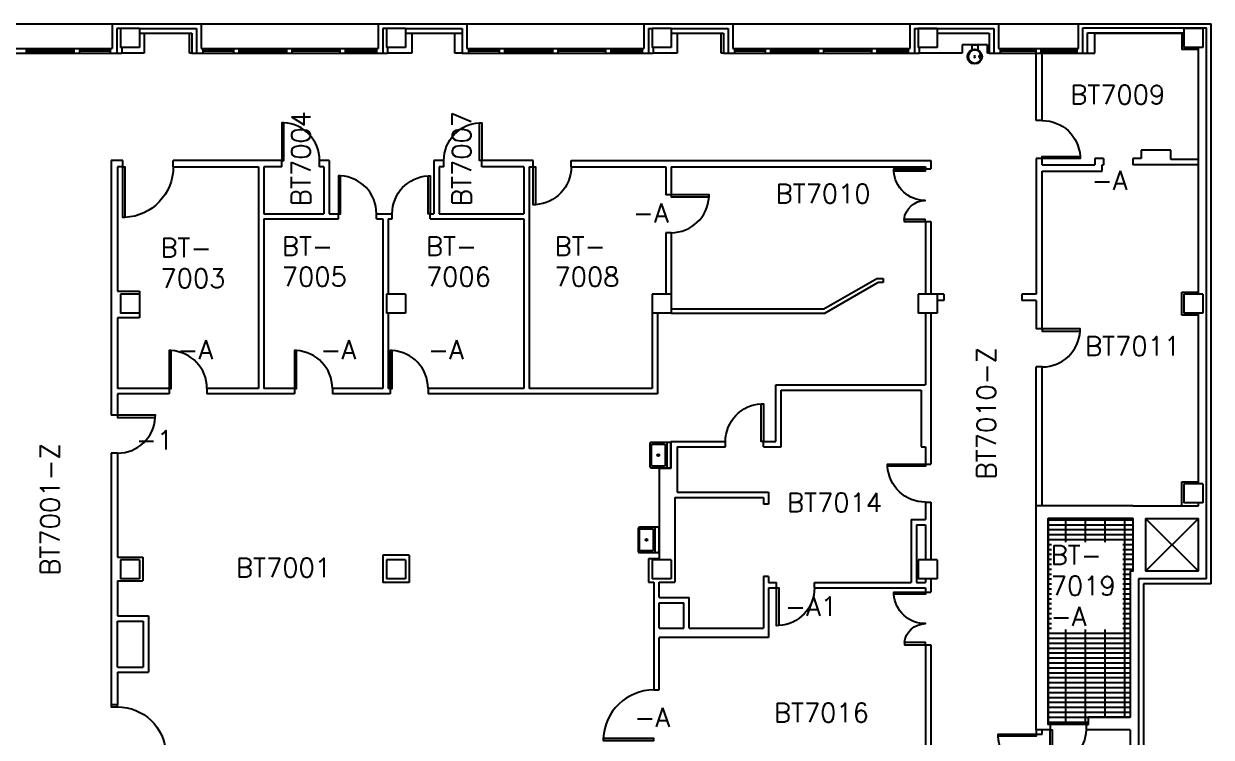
# Model space of a CAD drawing. Extents: x 3914 to 6119, y 18109 to 19582.
# Drawn here: x 4991 to 6119, y 18904 to 19582 of the extents above; entities that cross this region are included whole.
import ezdxf

# ---------------------------------------------------------------- set-up
doc = ezdxf.new("R2010")
doc.units = 0
doc.header["$MEASUREMENT"] = 0
doc.layers.get('0').update_dxf_attribs({"linetype": 'CONTINUOUS'})
for name, color, linetype in [('ARDOOR', 7, 'CONTINUOUS'), ('ARDOORNO', 4, 'CONTINUOUS'), ('ARROOMNO', 4, 'CONTINUOUS'), ('ARWALL', 7, 'CONTINUOUS'), ('COL', 14, 'CONTINUOUS'), ('EXWALL', 8, 'CONTINUOUS'), ('EXWINDOW', 8, 'CONTINUOUS'), ('MPFIXTURE', 3, 'CONTINUOUS')]:
    doc.layers.add(name, color=color, linetype=linetype)
doc.styles.add('ROMANS', font='romans.shx', dxfattribs={"height": 18})

# ---------------------------------------------------------------- blocks, each defined once
blk = doc.blocks.new('COL2')
for p, q in [((-0.5, -0.5), (-0.5, 0.5)), ((-0.5, 0.5), (0.5, 0.5)), ((0.5, -0.5), (0.5, 0.5)), ((-0.5, -0.5), (0.5, -0.5))]:
    blk.add_line(p, q)
blk = doc.blocks.new('A$C17D82B07')
at = {"layer": 'MPFIXTURE'}
for points in [[(0, 18.5), (0, 1.5, 0.414214), (1.5, 0), (22.5, 0, 0.414214), (24, 1.5), (24, 18.5, 0.414214), (22.5, 20), (1.5, 20, 0.414214)], [(22.5, 13.5), (22.5, 2.5, -0.414214), (21.5, 1.5), (2.5, 1.5, -0.414214), (1.5, 2.5), (1.5, 13.5, -0.414214), (2.5, 14.5), (21.5, 14.5, -0.414214)]]:
    blk.add_lwpolyline(points, format="xyb", close=True, dxfattribs=at)
blk.add_lwpolyline([(0, 16), (24, 16)], dxfattribs=at)
for radius in [1, 0.5]:
    blk.add_circle((12, 8), radius, dxfattribs=at)
blk = doc.blocks.new('DRNKFTN')
at = {"layer": 'MPFIXTURE', "linetype": 'CONTINUOUS'}
for p, q in [((4988.9, 18769.7), (4994.3, 18769.7)), ((4988.9, 18765), (4988.9, 18769.7)), ((4994.3, 18769.7), (4994.3, 18764.8)), ((4995.5, 18757.4), (4995.6, 18759.4)), ((4995.5, 18757.4), (4995.6, 18759.4)), ((4995.5, 18757.4), (4995.6, 18759.4)), ((4995.5, 18757.4), (4995.7, 18759.2)), ((4995.6, 18757.6), (4995.5, 18757.4)), ((4995.6, 18757.6), (4995.5, 18757.4))]:
    blk.add_line(p, q, dxfattribs=at)
blk.add_circle((4991.4, 18758.4), 7, dxfattribs=at)
for centre, radius, start, end in [((4991.4, 18758.4), 6.21, 0, 180), ((4991.4, 18758.4), 0.724, 0, 180), ((4996.1, 18758.3), 1.16, 236.6932, 113.3808), ((4996.1, 18758.3), 0.913, 236.6932, 113.3808), ((4996.1, 18758.3), 0.913, 236.6932, 113.3808), ((4991.4, 18758.4), 6.21, 180, 0), ((4991.4, 18758.4), 0.724, 180, 0), ((4992.1, 18758.4), 0, 359.999997222109, 0), ((4996.1, 18758.4), 0.161, 0, 180), ((4996.1, 18758.4), 0.161, 180, 0), ((4996.3, 18758.4), 0, 359.999997222109, 0), ((4997.6, 18758.4), 0, 359.999997222109, 0)]:
    blk.add_arc(centre, radius, start, end, dxfattribs=at)
blk = doc.blocks.new('A$C763370F8')
at = {"layer": 'ARWALL'}
blk.add_blockref('DRNKFTN', (-5010.6, -18878.3), dxfattribs=at)

msp = doc.modelspace()

# ---------------------------------------------------------------- hatches: boundary and pattern name
at = {"layer": 'EXWALL'}
h = msp.add_hatch(dxfattribs=at)
h.set_pattern_fill('GRATE', color=256, scale=150, style=0)
h.paths.add_polyline_path([(6035.4, 19006.7), (5967.8, 19006.7), (5967.8, 19089.7), (6035.4, 19089.7)], flags=16)
h.paths.add_polyline_path([(5964.5, 18916.3), (6002.5, 18916.3), (6002.5, 18923.3), (6042.5, 18923.3), (6042.5, 19062.2), (6045, 19062.2), (6045, 19112.2), (5964.5, 19112.2)])

# ---------------------------------------------------------------- linework, layer by layer
at = {"layer": 'ARDOOR', "flags": 128}
for points in [[(5272.5, 19452.2, 0.39805), (5238.5, 19488.2), (5236.5, 19488.2), (5236.5, 19452.2), (5238.5, 19452.2), (5238.5, 19488.2)], [(5390.5, 19452.2, -0.39805), (5424.5, 19488.2), (5426.5, 19488.2), (5426.5, 19452.2), (5424.5, 19452.2), (5424.5, 19488.2)], [(5959, 19490.2, -0.39805), (5994.9, 19456.2), (5995, 19454.2), (5959, 19454.2), (5959, 19456.2), (5994.9, 19456.2)], [(5133.5, 19446.2, -0.402069), (5087.5, 19398.2), (5087.5, 19398.2), (5085.5, 19398.2), (5085.5, 19446.2), (5087.5, 19446.2), (5087.5, 19398.2)], [(5326.5, 19401.7, 0.39805), (5292.5, 19437.7), (5290.5, 19437.7), (5290.5, 19401.7), (5292.5, 19401.7), (5292.5, 19437.7)], [(5341.5, 19401.7, -0.39805), (5375.5, 19437.7), (5377.5, 19437.7), (5377.5, 19401.7), (5375.5, 19401.7), (5375.5, 19437.7)], [(5511.5, 19446.2, -0.39805), (5477.5, 19410.3), (5475.5, 19410.2), (5475.5, 19446.2), (5477.5, 19446.2), (5477.5, 19410.3)], [(5847.8, 19414.2, -0.394848), (5817.9, 19442.2), (5817.8, 19444.2), (5847.8, 19444.2), (5847.8, 19442.2), (5817.8, 19442.2), (5817.8, 19444.2)], [(5606.5, 19383.7, 0.39805), (5642.4, 19417.7), (5642.5, 19419.7), (5606.5, 19419.7), (5606.5, 19417.7), (5642.4, 19417.7)], [(5959, 19256.2, 0.39805), (5994.9, 19290.2), (5995, 19292.2), (5959, 19292.2), (5959, 19290.2), (5994.9, 19290.2)], [(5165.5, 19235.7, 0.39805), (5131.5, 19271.7), (5129.5, 19271.7), (5129.5, 19235.7), (5131.5, 19235.7), (5131.5, 19271.7)], [(5284.6, 19235.7, 0.39805), (5250.6, 19271.7), (5248.6, 19271.7), (5248.6, 19235.7), (5250.6, 19235.7), (5250.6, 19271.7)], [(5375.5, 19235.7, 0.39805), (5341.5, 19271.7), (5339.5, 19271.7), (5339.5, 19235.7), (5341.5, 19235.7), (5341.5, 19271.7)], [(5658, 19185.2, -0.39805), (5692, 19221.2), (5694, 19221.2), (5694, 19185.2), (5692, 19185.2), (5692, 19221.2)], [(5080.5, 19174.2, 0.39805), (5116.4, 19208.2), (5116.5, 19210.2), (5080.5, 19210.2), (5080.5, 19208.2), (5116.4, 19208.2)], [(5848, 19127.7, -0.39805), (5812, 19161.7), (5812, 19163.7), (5848, 19163.7), (5848, 19161.7), (5812, 19161.7)], [(5742.6, 19046.2, -0.39805), (5708.6, 19010.3), (5706.6, 19010.2), (5706.6, 19046.2), (5708.6, 19046.2), (5708.6, 19010.3)], [(5848, 19012.2, -0.394848), (5818, 19040.2), (5818, 19042.2), (5848, 19042.2), (5848, 19040.2), (5818, 19040.2), (5818, 19042.2)], [(5590, 18949.2, 0.402069), (5542, 18903.2), (5542, 18903.2), (5542, 18901.2), (5590, 18901.2), (5590, 18903.2), (5542, 18903.2)], [(5080.5, 18933.2, -0.401544), (5126.4, 18889.2), (5126.5, 18889.2), (5126.5, 18887.2), (5080.5, 18887.2), (5080.5, 18889.2), (5126.5, 18889.2)], [(5953, 18871.3, -0.39805), (5917, 18905.3), (5917, 18907.3), (5953, 18907.3), (5953, 18905.3), (5917, 18905.3)], [(6000.5, 18911.3, -0.38862), (5968.5, 18877.3), (5968.5, 18877.3), (5966.5, 18877.3), (5966.5, 18911.3), (5968.5, 18911.3), (5968.5, 18877.3), (5966.5, 18877.3)]]:
    msp.add_lwpolyline(points, format="xyb", dxfattribs=at)
at = {"layer": 'ARDOOR', "linetype": 'CONTINUOUS'}
for points in [[(5847.8, 19394.2), (5847.8, 19396.2), (5827.8, 19396.2), (5827.8, 19394.2), (5847.8, 19394.2), (5847.8, 19396.2), (5827.8, 19396.2, -0.386613), (5847.8, 19414.2, -0.000991), (5847.7, 19414.2, -0.000991)], [(5848, 18992.2), (5848, 18994.2), (5828, 18994.2), (5828, 18992.2), (5848, 18992.2), (5848, 18994.2), (5828, 18994.2, -0.386613), (5848, 19012.2, -0.000991), (5847.8, 19012.2, -0.000991)]]:
    msp.add_lwpolyline(points, format="xyb", dxfattribs=at)
at = {"layer": 'ARDOOR'}
msp.add_lwpolyline([(5074.5, 18935.2), (5074.5, 18933.2), (5080.5, 18933.2), (5080.5, 18935.2)], dxfattribs=at)
at = {"layer": 'ARWALL'}
for p, q in [((5106, 19573.2), (5106, 19554.2)), ((5149, 19554.2), (5149, 19573.2)), ((5360, 19573.2), (5360, 19554.2)), ((5401, 19554.2), (5401, 19573.2)), ((5612, 19573.2), (5612, 19554.2)), ((5654, 19554.2), (5654, 19573.2)), ((6009, 19573.2), (6091.5, 19573.2)), ((6009, 19554.2), (6009, 19573.2)), ((6091.5, 19573.2), (6091.5, 19557.7)), ((5883, 19562.2), (5883, 19554.2)), ((5907, 19562.2), (5883, 19562.2)), ((5907, 19554.2), (5907, 19562.2)), ((5106, 19554.2), (5084.5, 19554.2)), ((5151, 19554.2), (5149, 19554.2)), ((5360, 19554.2), (5337, 19554.2)), ((5408, 19554.2), (5401, 19554.2)), ((5612, 19554.2), (5589.5, 19554.2)), ((5656, 19554.2), (5654, 19554.2)), ((5883, 19554.2), (5842, 19554.2)), ((5908.5, 19554.2), (5907, 19554.2)), ((5953, 19490.2), (5953, 19554.2)), ((5959, 19490.2), (5959, 19554.2)), ((6002, 19554.2), (6009, 19554.2)), ((6107.5, 19557.7), (6091.5, 19557.7)), ((5959, 19490.2), (5953, 19490.2)), ((6081, 19462.2), (6053, 19462.2)), ((6053, 19462.2), (6053, 19454.2)), ((6081, 19453.2), (6081, 19462.2)), ((5074.5, 19452.2), (5074.5, 19210.2)), ((5085.5, 19452.2), (5074.5, 19452.2)), ((5085.5, 19446.2), (5085.5, 19452.2)), ((5236.5, 19452.2), (5133.5, 19452.2)), ((5133.5, 19446.2), (5133.5, 19452.2)), ((5236.5, 19446.2), (5236.5, 19452.2)), ((5272.5, 19446.2), (5272.5, 19452.2)), ((5281.5, 19452.2), (5272.5, 19452.2)), ((5281.5, 19452.2), (5281.5, 19401.7)), ((5390.5, 19452.2), (5381, 19452.2)), ((5381, 19452.2), (5381, 19401.7)), ((5390.5, 19446.2), (5390.5, 19452.2)), ((5475.5, 19452.2), (5426.5, 19452.2)), ((5426.5, 19446.2), (5426.5, 19452.2)), ((5475.5, 19446.2), (5475.5, 19452.2)), ((5511.5, 19452.2), (5853, 19452.2)), ((5511.5, 19446.2), (5511.5, 19452.2)), ((5853, 19452.2), (5853, 19444.2)), ((5953, 19454.2), (5953, 19325.2)), ((5959, 19454.2), (5953, 19454.2)), ((5959, 19448.2), (5959, 19454.2)), ((5959, 19448.2), (6009, 19448.2)), ((6017, 19454.2), (6009, 19454.2)), ((6009, 19454.2), (6009, 19448.2)), ((6016, 19448.2), (6017, 19448.2)), ((6016, 19442.2), (6016, 19448.2)), ((6017, 19454.2), (6017, 19448.2)), ((6045, 19454.2), (6045, 19448.2)), ((6053, 19454.2), (6045, 19454.2)), ((6107.5, 19448.2), (6045, 19448.2)), ((6107.5, 19453.2), (6081, 19453.2)), ((5080.5, 19446.2), (5080.5, 19328.2)), ((5085.5, 19446.2), (5080.5, 19446.2)), ((5133.5, 19446.2), (5214.5, 19446.2)), ((5214.5, 19446.2), (5214.5, 19235.7)), ((5236.5, 19446.2), (5219.5, 19446.2)), ((5219.5, 19446.2), (5219.5, 19401.7)), ((5276.5, 19446.2), (5272.5, 19446.2)), ((5276.5, 19446.2), (5276.5, 19401.7)), ((5390.5, 19446.2), (5386, 19446.2)), ((5386, 19446.2), (5386, 19401.7)), ((5466.5, 19446.2), (5426.5, 19446.2)), ((5466.5, 19446.2), (5466.5, 19401.7)), ((5471.5, 19446.2), (5471.5, 19235.7)), ((5471.5, 19446.2), (5475.5, 19446.2)), ((5511.5, 19446.2), (5601.5, 19446.2)), ((5601.5, 19446.2), (5601.5, 19419.7)), ((5606.5, 19446.2), (5848, 19446.2)), ((5606.5, 19446.2), (5606.5, 19419.7)), ((5848, 19446.2), (5848, 19444.2)), ((5848, 19444.2), (5853, 19444.2)), ((5959, 19292.2), (5959, 19442.2)), ((5959, 19442.2), (6016, 19442.2)), ((5606.5, 19419.7), (5601.5, 19419.7)), ((5219.5, 19401.7), (5276.5, 19401.7)), ((5281.5, 19401.7), (5290.5, 19401.7)), ((5290.5, 19396.7), (5290.5, 19401.7)), ((5326.5, 19401.7), (5341.5, 19401.7)), ((5326.5, 19396.7), (5326.5, 19401.7)), ((5341.5, 19396.7), (5341.5, 19401.7)), ((5377.5, 19401.7), (5381, 19401.7)), ((5377.5, 19396.7), (5377.5, 19401.7)), ((5386, 19401.7), (5466.5, 19401.7)), ((5219.5, 19396.7), (5219.5, 19235.7)), ((5219.5, 19396.7), (5290.5, 19396.7)), ((5326.5, 19396.7), (5332.5, 19396.7)), ((5332.5, 19396.7), (5332.5, 19235.7)), ((5337.5, 19396.7), (5337.5, 19325.2)), ((5337.5, 19396.7), (5341.5, 19396.7)), ((5377.5, 19396.7), (5466.5, 19396.7)), ((5466.5, 19396.7), (5466.5, 19235.7)), ((5848, 19394.2), (5848, 19325.2)), ((5848, 19394.2), (5853, 19394.2)), ((5853, 19394.2), (5853, 19325.2)), ((5601.5, 19383.7), (5601.5, 19325.2)), ((5606.5, 19383.7), (5601.5, 19383.7)), ((5606.5, 19383.7), (5606.5, 19325.2)), ((5751.5, 19311.2), (5801.7, 19340.2)), ((5752.5, 19307.2), (5802.7, 19336.2)), ((5801.7, 19340.2), (5807.7, 19340.2)), ((5807.7, 19336.2), (5802.7, 19336.2)), ((5807.7, 19340.2), (5807.7, 19336.2)), ((5080.5, 19328.2), (5101.5, 19328.2)), ((5101.5, 19328.2), (5101.5, 19302.7)), ((5865.6, 19325.2), (5859, 19325.2)), ((5865.6, 19325.2), (5865.6, 19319.2)), ((5939.6, 19325.2), (5939.6, 19319.2)), ((5953, 19325.2), (5939.6, 19325.2)), ((6091.5, 19327.2), (6107.5, 19327.2)), ((6091.5, 19305.2), (6091.5, 19327.2)), ((5865.6, 19319.2), (5859, 19319.2)), ((5953, 19319.2), (5939.6, 19319.2)), ((5953, 19319.2), (5953, 19292.2)), ((5080.5, 19302.7), (5080.5, 19235.7)), ((5101.5, 19302.7), (5080.5, 19302.7)), ((5337.5, 19307.2), (5337.5, 19235.7)), ((5588.5, 19307.2), (5588.5, 19235.7)), ((5593.5, 19307.2), (5593.5, 19230.7)), ((5606.5, 19311.2), (5751.5, 19311.2)), ((5606.5, 19307.2), (5752.5, 19307.2)), ((5848, 19307.2), (5848, 19239.2)), ((5853, 19307.2), (5853, 19163.7)), ((6107.5, 19305.2), (6091.5, 19305.2)), ((5959, 19292.2), (5953, 19292.2)), ((5959, 19256.2), (5953, 19256.2)), ((5953, 19124.2), (5953, 19256.2)), ((5959, 19124.2), (5959, 19256.2)), ((5129.5, 19235.7), (5080.5, 19235.7)), ((5129.5, 19235.7), (5129.5, 19230.7)), ((5165.5, 19235.7), (5165.5, 19230.7)), ((5214.5, 19235.7), (5165.5, 19235.7)), ((5248.6, 19235.7), (5219.5, 19235.7)), ((5248.6, 19235.7), (5248.6, 19230.7)), ((5332.5, 19235.7), (5284.6, 19235.7)), ((5284.6, 19235.7), (5284.6, 19230.7)), ((5339.5, 19235.7), (5337.5, 19235.7)), ((5339.5, 19235.7), (5339.5, 19230.7)), ((5466.5, 19235.7), (5375.5, 19235.7)), ((5375.5, 19235.7), (5375.5, 19230.7)), ((5588.5, 19235.7), (5471.5, 19235.7)), ((5706, 19239.2), (5848, 19239.2)), ((5706, 19185.2), (5706, 19239.2)), ((5711, 19234.2), (5844, 19234.2)), ((5711, 19180.2), (5711, 19234.2)), ((5844, 19234.2), (5844, 19180.2)), ((5080.5, 19230.7), (5080.5, 19210.2)), ((5129.5, 19230.7), (5080.5, 19230.7)), ((5248.6, 19230.7), (5165.5, 19230.7)), ((5339.5, 19230.7), (5284.6, 19230.7)), ((5593.5, 19230.7), (5375.5, 19230.7)), ((5080.5, 19210.2), (5074.5, 19210.2)), ((5606.2, 19185.2), (5658, 19185.2)), ((5606.2, 19185.2), (5606.2, 19159.5)), ((5612, 19180.2), (5658, 19180.2)), ((5612, 19180.2), (5612, 19137.2)), ((5658, 19180.2), (5658, 19185.2)), ((5694, 19185.2), (5706, 19185.2)), ((5694, 19180.2), (5694, 19185.2)), ((5694, 19180.2), (5711, 19180.2)), ((5844, 19180.2), (5848, 19180.2)), ((5848, 19180.2), (5848, 19163.7)), ((5074.5, 19174.2), (5074.5, 18935.2)), ((5080.5, 19174.2), (5074.5, 19174.2)), ((5080.5, 19174.2), (5080.5, 19075.5)), ((5595, 19159.5), (5595, 19073.7)), ((5606.2, 19159.5), (5595, 19159.5)), ((5848, 19163.7), (5853, 19163.7)), ((6091.5, 19147), (6107.5, 19147)), ((6091.5, 19124.2), (6091.5, 19147)), ((5610, 19132.2), (5694, 19132.2)), ((5610, 19132.2), (5610, 19051.5)), ((5612, 19137.2), (5699, 19137.2)), ((5694, 19132.2), (5694, 19125.7)), ((5699, 19137.2), (5699, 19125.7)), ((5699, 19125.7), (5694, 19125.7)), ((5848, 19127.7), (5848, 19111.2)), ((5848, 19127.7), (5853, 19127.7)), ((5853, 19127.7), (5853, 19072.7)), ((5834.5, 19111.2), (5848, 19111.2)), ((5834.5, 19111.2), (5834.5, 19051.2)), ((5839.5, 19106.2), (5848, 19106.2)), ((5839.5, 19106.2), (5839.5, 19051.2)), ((5848, 19106.2), (5848, 19072.7)), ((5080.5, 19075.5), (5104.7, 19075.5)), ((5104.7, 19075.5), (5104.7, 19053)), ((5357.5, 19077.2), (5332.5, 19077.2)), ((5332.5, 19077.2), (5332.5, 19051.2)), ((5357.5, 19077.2), (5357.5, 19051.2)), ((5585, 19073.7), (5585, 19051.5)), ((5595, 19073.7), (5585, 19073.7)), ((5080.5, 19053), (5104.7, 19053)), ((5080.5, 19053), (5080.5, 19019.7)), ((5699, 19057.1), (5694, 19057.1)), ((5694, 19057.1), (5694, 19008)), ((5699, 19057.1), (5699, 19051.2)), ((5848, 19054.7), (5848, 19051.2)), ((5853, 19054.7), (5853, 19042.2)), ((5357.5, 19051.2), (5332.5, 19051.2)), ((5585, 19051.5), (5590, 19051.5)), ((5590, 19051.5), (5590, 18949.2)), ((5595, 19037), (5595, 19051.5)), ((5595, 19051.5), (5610, 19051.5)), ((5699, 19051.2), (5706.6, 19051.2)), ((5699, 19046.2), (5699, 18999.1)), ((5699, 19046.2), (5706.6, 19046.2)), ((5706.6, 19046.2), (5706.6, 19051.2)), ((5742.6, 19051.2), (5834.5, 19051.2)), ((5742.6, 19046.2), (5742.6, 19051.2)), ((5742.6, 19046.2), (5848, 19046.2)), ((5839.5, 19051.2), (5848, 19051.2)), ((5848, 19046.2), (5848, 19042.2)), ((5848, 19042.2), (5853, 19042.2)), ((5595, 19037), (5623.5, 19037)), ((5595, 19032), (5618.5, 19032)), ((5595, 19008), (5595, 19032)), ((5618.5, 19008), (5618.5, 19032)), ((5623.5, 19008), (5623.5, 19037)), ((5080.5, 19019.7), (5110, 19019.7)), ((5110, 19019.7), (5110, 18966)), ((5080.5, 18971), (5080.5, 19014.7)), ((5080.5, 19014.7), (5105, 19014.7)), ((5105, 19014.7), (5105, 18971)), ((5595, 19008), (5618.5, 19008)), ((5623.5, 19008), (5694, 19008)), ((5595, 18949.2), (5595, 18999.1)), ((5699, 18999.1), (5595, 18999.1)), ((5848, 18992.2), (5848, 18818.2)), ((5848, 18992.2), (5853, 18992.2)), ((5853, 18992.2), (5853, 18812.2)), ((5080.5, 18971), (5105, 18971)), ((5080.5, 18966), (5080.5, 18935.2)), ((5080.5, 18966), (5110, 18966)), ((5590, 18949.2), (5595, 18949.2)), ((5080.5, 18935.2), (5074.5, 18935.2)), ((5953, 18911.3), (5953, 18907.3)), ((5953, 18907.3), (5959, 18907.3)), ((5959, 18907.3), (5959, 18911.3))]:
    msp.add_line(p, q, dxfattribs=at)
at = {"layer": 'EXWALL'}
for p, q in [((4040, 19582.2), (5993.5, 19582.2)), ((5075.5, 19582.2), (5160, 19582.2)), ((5075.5, 19582.2), (5075.5, 19558.7)), ((5160, 19582.2), (5160, 19558.7)), ((5328, 19582.2), (5412.5, 19582.2)), ((5328, 19582.2), (5328, 19558.7)), ((5412.5, 19582.2), (5412.5, 19558.7)), ((5580.5, 19582.2), (5665, 19582.2)), ((5580.5, 19582.2), (5580.5, 19558.7)), ((5665, 19582.2), (5665, 19558.7)), ((5833, 19582.2), (5917.5, 19582.2)), ((5833, 19582.2), (5833, 19558.7)), ((5917.5, 19582.2), (5917.5, 19558.7)), ((5993.5, 19582.2), (6119.5, 19582.2)), ((5993.5, 19558.7), (5993.5, 19582.2)), ((6119.5, 19050.2), (6119.5, 19582.2)), ((5083.5, 19577.7), (5080, 19577.7)), ((5080, 19577.7), (5080, 19554.2)), ((5101.5, 19577.7), (5155.5, 19577.7)), ((5101.5, 19573.2), (5151, 19573.2)), ((5151, 19573.2), (5151, 19554.2)), ((5155.5, 19577.7), (5155.5, 19554.2)), ((5336, 19577.7), (5332.5, 19577.7)), ((5332.5, 19577.7), (5332.5, 19554.2)), ((5354, 19577.7), (5408, 19577.7)), ((5354, 19573.2), (5408, 19573.2)), ((5408, 19577.7), (5408, 19554.2)), ((5585, 19577.7), (5588.5, 19577.7)), ((5585, 19577.7), (5585, 19554.2)), ((5606.5, 19577.7), (5660.5, 19577.7)), ((5606.5, 19573.2), (5656, 19573.2)), ((5656, 19573.2), (5656, 19554.2)), ((5660.5, 19577.7), (5660.5, 19554.2)), ((5837.5, 19577.7), (5913, 19577.7)), ((5837.5, 19577.7), (5837.5, 19554.2)), ((5859, 19573.2), (5908.5, 19573.2)), ((5908.5, 19573.2), (5908.5, 19554.2)), ((5913, 19577.7), (5913, 19554.2)), ((5997.5, 19578.2), (6093.5, 19578.2)), ((5997.5, 19554.2), (5997.5, 19578.2)), ((6002, 19554.2), (6002, 19573.7)), ((6002, 19573.7), (6093.5, 19573.7)), ((6093.5, 19578.2), (6115, 19578.2)), ((6115, 19054.7), (6115, 19578.2)), ((5084.5, 19559.7), (5084.5, 19554.2)), ((5337, 19559.7), (5337, 19554.2)), ((5589.5, 19559.7), (5589.5, 19554.2)), ((5842, 19559.7), (5842, 19554.2)), ((6107.5, 19325.2), (6107.5, 19559.7)), ((4949, 19554.2), (5084.5, 19554.2)), ((4958, 19558.7), (5075.5, 19558.7)), ((5151, 19554.2), (5337, 19554.2)), ((5160, 19558.7), (5328, 19558.7)), ((5408, 19554.2), (5589.5, 19554.2)), ((5412.5, 19558.7), (5580.5, 19558.7)), ((5656, 19554.2), (5842, 19554.2)), ((5665, 19558.7), (5833, 19558.7)), ((5908.5, 19554.2), (6002, 19554.2)), ((5917.5, 19558.7), (5993.5, 19558.7)), ((6107.5, 19145), (6107.5, 19307.2)), ((5953, 18911.3), (5953, 19124.2)), ((6045, 19124.2), (5953, 19124.2)), ((6045, 19124.2), (6107.5, 19124.2)), ((6107.5, 19124.2), (6107.5, 19127)), ((5964.5, 19112.2), (5964.5, 18916.3)), ((6045, 19112.2), (5964.5, 19112.2)), ((6045, 19112.2), (6045, 19062.2)), ((6057, 19112.2), (6107.5, 19112.2)), ((6057, 19112.2), (6057, 19062.2)), ((6107.5, 19112.2), (6057, 19062.2)), ((6107.5, 19062.2), (6107.5, 19112.2)), ((6042.5, 19062.2), (6042.5, 18923.3)), ((6045, 19062.2), (6042.5, 19062.2)), ((6050.5, 19054.7), (6050.5, 18666.2)), ((6115, 19054.7), (6050.5, 19054.7)), ((6107.5, 19062.2), (6057, 19062.2)), ((6055, 19050.2), (6055, 18661.7)), ((6119.5, 19050.2), (6055, 19050.2)), ((6002.5, 18923.3), (6002.5, 18916.3)), ((6042.5, 18923.3), (6002.5, 18923.3)), ((5966.5, 18911.3), (5953, 18911.3)), ((5966.5, 18916.3), (5964.5, 18916.3)), ((5966.5, 18916.3), (5966.5, 18911.3)), ((6000.5, 18916.3), (6002.5, 18916.3)), ((6000.5, 18916.3), (6000.5, 18911.3)), ((6042.5, 18911.3), (6000.5, 18911.3)), ((6042.5, 18911.3), (6042.5, 18678.2))]:
    msp.add_line(p, q, dxfattribs=at)
for points in [[(5964.5, 19112.2), (6045, 19112.2), (6045, 19062.2), (6042.5, 19062.2), (6042.5, 18923.3), (6002.5, 18923.3), (6002.5, 18916.3), (6000.5, 18916.3), (5966.5, 18916.3), (5964.5, 18916.3), (5964.5, 19112.2), (6045, 19112.2)], [(6057, 19112.2), (6107.5, 19062.2)]]:
    msp.add_lwpolyline(points, dxfattribs=at)
at = {"layer": 'EXWINDOW'}
for p, q in [((4994, 19554.2), (4994, 19558.7)), ((4994, 19557), (4995, 19557)), ((4994, 19556), (4995, 19556)), ((4995, 19557), (5038.5, 19557)), ((4995, 19556), (4995, 19557)), ((4995, 19556), (5038.5, 19556)), ((5038.5, 19557), (5039.5, 19557)), ((5038.5, 19556), (5038.5, 19557)), ((5038.5, 19556), (5039.5, 19556)), ((5039.5, 19554.2), (5039.5, 19558.7)), ((5044.5, 19558.7), (5044.5, 19554.2)), ((5045.5, 19557), (5044.5, 19557)), ((5045.5, 19556), (5044.5, 19556)), ((5045.5, 19557), (5045.5, 19556)), ((5073, 19557), (5045.5, 19557)), ((5073, 19556), (5045.5, 19556)), ((5074, 19557), (5073, 19557)), ((5073, 19556), (5073, 19557)), ((5074, 19556), (5073, 19556)), ((5074, 19554.2), (5074, 19558.7)), ((5161.5, 19558.7), (5161.5, 19554.2)), ((5162.5, 19557), (5161.5, 19557)), ((5162.5, 19556), (5161.5, 19556)), ((5162.5, 19557), (5162.5, 19556)), ((5190, 19557), (5162.5, 19557)), ((5190, 19556), (5162.5, 19556)), ((5190, 19556), (5190, 19557)), ((5191, 19557), (5190, 19557)), ((5191, 19556), (5190, 19556)), ((5191, 19554.2), (5191, 19558.7)), ((5196, 19554.2), (5196, 19558.7)), ((5196, 19557), (5197, 19557)), ((5196, 19556), (5197, 19556)), ((5197, 19557), (5240.5, 19557)), ((5197, 19556), (5197, 19557)), ((5197, 19556), (5240.5, 19556)), ((5240.5, 19556), (5240.5, 19557)), ((5240.5, 19557), (5241.5, 19557)), ((5240.5, 19556), (5241.5, 19556)), ((5241.5, 19554.2), (5241.5, 19558.7)), ((5246.5, 19554.2), (5246.5, 19558.7)), ((5247.5, 19557), (5246.5, 19557)), ((5247.5, 19556), (5246.5, 19556)), ((5247.5, 19556), (5247.5, 19557)), ((5291, 19557), (5247.5, 19557)), ((5291, 19556), (5247.5, 19556)), ((5291, 19556), (5291, 19557)), ((5292, 19557), (5291, 19557)), ((5292, 19556), (5291, 19556)), ((5292, 19554.2), (5292, 19558.7)), ((5297, 19554.2), (5297, 19558.7)), ((5297, 19557), (5298, 19557)), ((5297, 19556), (5298, 19556)), ((5298, 19557), (5325.5, 19557)), ((5298, 19556), (5298, 19557)), ((5298, 19556), (5325.5, 19556)), ((5325.5, 19557), (5325.5, 19556)), ((5325.5, 19557), (5326.5, 19557)), ((5325.5, 19556), (5326.5, 19556)), ((5326.5, 19558.7), (5326.5, 19554.2)), ((5414, 19558.7), (5414, 19554.2)), ((5415, 19557), (5414, 19557)), ((5415, 19556), (5414, 19556)), ((5415, 19557), (5415, 19556)), ((5442.5, 19557), (5415, 19557)), ((5442.5, 19556), (5415, 19556)), ((5442.5, 19556), (5442.5, 19557)), ((5443.5, 19557), (5442.5, 19557)), ((5443.5, 19556), (5442.5, 19556)), ((5443.5, 19554.2), (5443.5, 19558.7)), ((5448.5, 19554.2), (5448.5, 19558.7)), ((5448.5, 19557), (5449.5, 19557)), ((5448.5, 19556), (5449.5, 19556)), ((5449.5, 19557), (5493, 19557)), ((5449.5, 19556), (5449.5, 19557)), ((5449.5, 19556), (5493, 19556)), ((5493, 19557), (5494, 19557)), ((5493, 19556), (5493, 19557)), ((5493, 19556), (5494, 19556)), ((5494, 19554.2), (5494, 19558.7)), ((5499, 19554.2), (5499, 19558.7)), ((5500, 19557), (5499, 19557)), ((5500, 19556), (5499, 19556)), ((5543.5, 19557), (5500, 19557)), ((5500, 19556), (5500, 19557)), ((5543.5, 19556), (5500, 19556)), ((5544.5, 19557), (5543.5, 19557)), ((5543.5, 19556), (5543.5, 19557)), ((5544.5, 19556), (5543.5, 19556)), ((5544.5, 19554.2), (5544.5, 19558.7)), ((5549.5, 19554.2), (5549.5, 19558.7)), ((5549.5, 19557), (5550.5, 19557)), ((5549.5, 19556), (5550.5, 19556)), ((5550.5, 19556), (5550.5, 19557)), ((5550.5, 19557), (5578, 19557)), ((5550.5, 19556), (5578, 19556)), ((5578, 19557), (5579, 19557)), ((5578, 19557), (5578, 19556)), ((5578, 19556), (5579, 19556)), ((5579, 19558.7), (5579, 19554.2)), ((5666.5, 19558.7), (5666.5, 19554.2)), ((5667.5, 19557), (5666.5, 19557)), ((5667.5, 19556), (5666.5, 19556)), ((5695, 19557), (5667.5, 19557)), ((5667.5, 19557), (5667.5, 19556)), ((5695, 19556), (5667.5, 19556)), ((5696, 19557), (5695, 19557)), ((5695, 19556), (5695, 19557)), ((5696, 19556), (5695, 19556)), ((5696, 19554.2), (5696, 19558.7)), ((5701, 19554.2), (5701, 19558.7)), ((5701, 19557), (5702, 19557)), ((5701, 19556), (5702, 19556)), ((5702, 19556), (5702, 19557)), ((5702, 19557), (5745.5, 19557)), ((5702, 19556), (5745.5, 19556)), ((5745.5, 19556), (5745.5, 19557)), ((5745.5, 19557), (5746.5, 19557)), ((5745.5, 19556), (5746.5, 19556)), ((5746.5, 19554.2), (5746.5, 19558.7)), ((5751.5, 19554.2), (5751.5, 19558.7)), ((5752.5, 19557), (5751.5, 19557)), ((5752.5, 19556), (5751.5, 19556)), ((5796, 19557), (5752.5, 19557)), ((5752.5, 19556), (5752.5, 19557)), ((5796, 19556), (5752.5, 19556)), ((5796, 19556), (5796, 19557)), ((5797, 19557), (5796, 19557)), ((5797, 19556), (5796, 19556)), ((5797, 19554.2), (5797, 19558.7)), ((5802, 19554.2), (5802, 19558.7)), ((5802, 19557), (5803, 19557)), ((5802, 19556), (5803, 19556)), ((5803, 19556), (5803, 19557)), ((5803, 19557), (5830.5, 19557)), ((5803, 19556), (5830.5, 19556)), ((5830.5, 19557), (5830.5, 19556)), ((5830.5, 19557), (5831.5, 19557)), ((5830.5, 19556), (5831.5, 19556)), ((5831.5, 19558.7), (5831.5, 19554.2)), ((5919, 19558.7), (5919, 19554.2)), ((5920, 19557), (5919, 19557)), ((5920, 19556), (5919, 19556)), ((5920, 19557), (5920, 19556)), ((5952, 19557), (5920, 19557)), ((5952, 19556), (5920, 19556)), ((5952, 19556), (5952, 19557)), ((5953, 19557), (5952, 19557)), ((5953, 19556), (5952, 19556)), ((5953, 19554.2), (5953, 19558.7)), ((5958, 19554.2), (5958, 19558.7)), ((5958, 19557), (5959, 19557)), ((5958, 19556), (5959, 19556)), ((5959, 19556), (5959, 19557)), ((5959, 19557), (5991, 19557)), ((5959, 19556), (5991, 19556)), ((5991, 19557), (5992, 19557)), ((5991, 19556), (5991, 19557)), ((5991, 19556), (5992, 19556)), ((5992, 19554.2), (5992, 19558.7))]:
    msp.add_line(p, q, dxfattribs=at)

# ---------------------------------------------------------------- block references
msp.add_blockref('A$C763370F8', (5914, 19670.9))
at = {"rotation": 270}
for p in [(5586.2, 19184.3), (5575, 19103.8)]:
    msp.add_blockref('A$C17D82B07', p, dxfattribs=at)
at = {"layer": 'COL', "xscale": 18, "yscale": 18, "zscale": 18, "rotation": 180}
for p in [(5092.5, 19568.7), (5345, 19568.7), (5597.5, 19568.7), (5850, 19568.7), (6102.5, 19568.7), (5092.5, 19316.2), (5345, 19316.2), (5597.5, 19316.2), (5850, 19316.2), (6102.5, 19316.2), (6102.5, 19136), (5092.5, 19063.7), (5345, 19063.7), (5597.5, 19063.7), (5850, 19063.7)]:
    msp.add_blockref('COL2', p, dxfattribs=at)

# ---------------------------------------------------------------- texts
at = {"layer": 'ARDOORNO', "style": 'ROMANS'}
for s, p in [('-A', (6005.9, 19424.4)), ('-A', (5570, 19393.5)), ('-A', (5137.4, 19263.5)), ('-A', (5273.2, 19263.5)), ('-A', (5375.4, 19263.5)), ('-1', (5097.9, 19177.8)), ('-A1', (5714.6, 19019.6)), ('-A', (5571.3, 18914.1))]:
    msp.add_text(s, height=18, dxfattribs=at).set_placement(p)
at = {"layer": 'ARROOMNO', "style": 'ROMANS'}
for s, p in [('BT7009', (5985.5, 19505.9)), ('BT7010', (5705.6, 19411.8)), ('BT-', (5236.6, 19361.9)), ('BT-', (5373.5, 19361.9)), ('BT-', (5495.6, 19361.9)), ('BT-', (5121.3, 19360.4)), ('7003', (5121.3, 19331.3)), ('7005', (5236.6, 19332.8)), ('7006', (5373.5, 19332.8)), ('7008', (5495.6, 19332.8)), ('BT7011', (5999.6, 19266.9)), ('BT7014', (5716.5, 19118.3)), ('BT-', (5967, 19068.4)), ('BT7001', (5193.1, 19056.4)), ('7019', (5967, 19039.2)), ('-A', (5967, 19010.1)), ('BT7016', (5704, 18918.6))]:
    msp.add_text(s, height=18, dxfattribs=at).set_placement(p)
for s, p in [('BT7004', (5263.7, 19409)), ('BT7007', (5416.5, 19409.1)), ('BT7010-Z', (5914.8, 19149.4)), ('BT7001-Z', (5025.5, 19057.9))]:
    msp.add_text(s, height=18, rotation=90, dxfattribs=at).set_placement(p)

doc.saveas('drawing.dxf')
